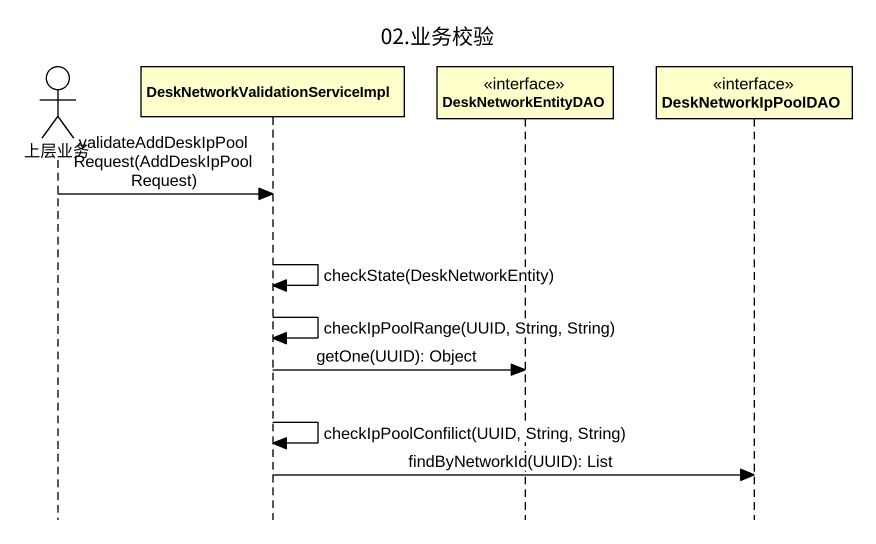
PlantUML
@startuml
title 02.业务校验
hide footbox
actor 上层业务
participant "DeskNetworkValidationServiceImpl" as DeskNetworkValidationService
participant DeskNetworkEntityDAO <<interface>>
participant DeskNetworkIpPoolDAO <<interface>>

上层业务 -> DeskNetworkValidationService : validateAddDeskIpPoolRequest(AddDeskIpPoolRequest)
DeskNetworkValidationService -> DeskNetworkValidationService : checkState(DeskNetworkEntity)
DeskNetworkValidationService -> DeskNetworkValidationService : checkIpPoolRange(UUID, String, String)
DeskNetworkValidationService -> DeskNetworkEntityDAO : getOne(UUID): Object
DeskNetworkValidationService -> DeskNetworkValidationService : checkIpPoolConfilict(UUID, String, String)
DeskNetworkValidationService -> DeskNetworkIpPoolDAO : findByNetworkId(UUID): List
@enduml
